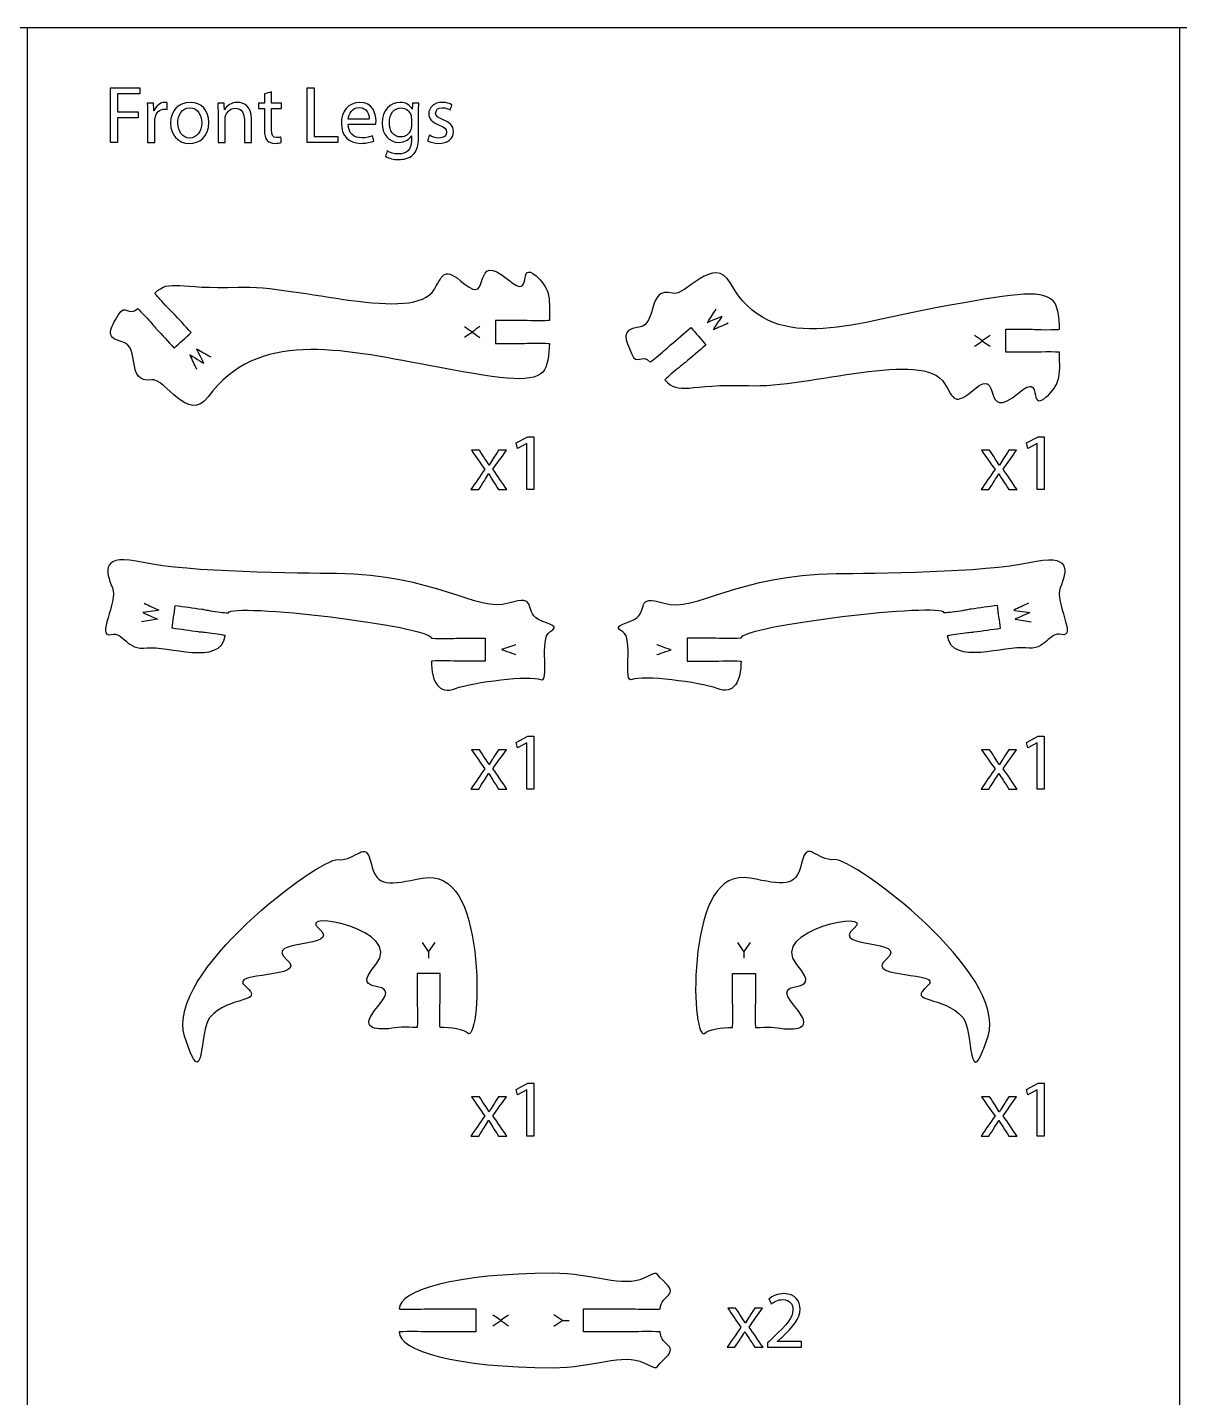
# Model space of a CAD drawing. Extents: x 0 to 710, y 0 to 350.
# Drawn here: x 440 to 590, y 171.9 to 350.4 of the extents above; entities that cross this region are included whole.
import ezdxf

# ---------------------------------------------------------------- set-up
doc = ezdxf.new("R2010")
doc.units = 0
doc.header["$MEASUREMENT"] = 0
doc.layers.add('DEFAULT', color=18, linetype='CONTINUOUS')

msp = doc.modelspace()

# ---------------------------------------------------------------- linework, layer by layer
at = {"layer": 'DEFAULT', "color": 18}
for points in [[(710, 0.35), (0, 0.35), (0, 350.35), (710, 350.35)], [(590, 160.35), (440, 160.35), (440, 350.35), (590, 350.35)]]:
    msp.add_lwpolyline(points, close=True, dxfattribs=at)
at = {"layer": 'DEFAULT', "color": 5}
for points in [[(450.8, 342.49), (454.65, 342.49), (454.65, 341.71), (451.72, 341.71), (451.72, 339.34), (454.42, 339.34), (454.42, 338.58), (451.72, 338.58), (451.72, 335.35), (450.8, 335.35)], [(476.43, 342.49), (477.35, 342.49), (477.35, 336.13), (480.4, 336.13), (480.4, 335.35), (476.43, 335.35)], [(505.03, 296.16), (505.01, 296.16), (503.82, 295.52), (503.64, 296.23), (505.14, 297.03), (505.93, 297.03), (505.93, 290.15), (505.03, 290.15)], [(571.46, 296.16), (571.44, 296.16), (570.24, 295.52), (570.06, 296.23), (571.57, 297.03), (572.36, 297.03), (572.36, 290.15), (571.46, 290.15)], [(505.03, 257.16), (505.01, 257.16), (503.82, 256.52), (503.64, 257.23), (505.14, 258.03), (505.93, 258.03), (505.93, 251.15), (505.03, 251.15)], [(571.46, 257.16), (571.44, 257.16), (570.24, 256.52), (570.06, 257.23), (571.57, 258.03), (572.36, 258.03), (572.36, 251.15), (571.46, 251.15)], [(505.03, 211.95), (505.01, 211.95), (503.82, 211.3), (503.64, 212.01), (505.14, 212.82), (505.93, 212.82), (505.93, 205.94), (505.03, 205.94)], [(571.46, 211.95), (571.44, 211.95), (570.24, 211.3), (570.06, 212.01), (571.57, 212.82), (572.36, 212.82), (572.36, 205.94), (571.46, 205.94)]]:
    msp.add_lwpolyline(points, close=True, dxfattribs=at)
at = {"layer": 'DEFAULT', "color": 18}
for points in [[(492.22, 229.99), (491.44, 231.15)], [(493.02, 231.15), (492.22, 229.99), (492.22, 229.13)], [(533.27, 229.99), (532.5, 231.15)], [(534.08, 231.15), (533.27, 229.99), (533.27, 229.13)], [(508.53, 182.72), (509.69, 181.91), (510.55, 181.91)], [(509.69, 181.91), (508.53, 181.14)]]:
    msp.add_lwpolyline(points, dxfattribs=at)
at = {"layer": 'DEFAULT', "color": 5}
for points, knots in [([(471.77, 341.95), (471.77, 341.46), (471.77, 340.97), (471.77, 340.47), (472.21, 340.47), (472.66, 340.47), (473.1, 340.47), (473.1, 340.24), (473.1, 340), (473.1, 339.77), (472.66, 339.77), (472.21, 339.77), (471.77, 339.77), (471.77, 338.85), (471.77, 337.92), (471.77, 337), (471.77, 336.37), (471.95, 336.01), (472.47, 336.01), (472.71, 336.01), (472.89, 336.04), (473.01, 336.07), (473.02, 335.84), (473.04, 335.61), (473.05, 335.37), (472.87, 335.3), (472.58, 335.25), (472.23, 335.25), (471.79, 335.25), (471.44, 335.38), (471.22, 335.64), (470.96, 335.91), (470.86, 336.37), (470.86, 336.97), (470.86, 337.9), (470.86, 338.83), (470.86, 339.77), (470.6, 339.77), (470.33, 339.77), (470.07, 339.77), (470.07, 340), (470.07, 340.24), (470.07, 340.47), (470.33, 340.47), (470.6, 340.47), (470.86, 340.47), (470.86, 340.88), (470.86, 341.29), (470.86, 341.7), (471.16, 341.78), (471.47, 341.87), (471.77, 341.95)], [2.670674, 2.670674, 2.670674, 2.670674, 6.840674, 6.840674, 6.840674, 10.619674, 10.619674, 10.619674, 12.629674, 12.629674, 12.629674, 16.408674, 16.408674, 16.408674, 24.238674, 24.238674, 24.238674, 25.238674, 25.238674, 25.238674, 26.238674, 26.238674, 26.238674, 28.223305, 28.223305, 28.223305, 29.223305, 29.223305, 29.223305, 30.223305, 30.223305, 30.223305, 31.223305, 31.223305, 31.223305, 39.143305, 39.143305, 39.143305, 41.393305, 41.393305, 41.393305, 43.403305, 43.403305, 43.403305, 45.653305, 45.653305, 45.653305, 49.133305, 49.133305, 49.133305, 51.803979, 51.803979, 51.803979, 51.803979]), ([(455.65, 338.88), (455.65, 339.48), (455.64, 340), (455.61, 340.47), (455.88, 340.47), (456.15, 340.47), (456.42, 340.47), (456.43, 340.14), (456.45, 339.8), (456.46, 339.47), (456.47, 339.47), (456.48, 339.47), (456.5, 339.47), (456.73, 340.16), (457.29, 340.59), (457.92, 340.59), (458.02, 340.59), (458.1, 340.58), (458.18, 340.56), (458.18, 340.27), (458.18, 339.97), (458.18, 339.68), (458.09, 339.7), (457.99, 339.71), (457.86, 339.71), (457.21, 339.71), (456.74, 339.22), (456.61, 338.52), (456.59, 338.39), (456.57, 338.24), (456.57, 338.08), (456.57, 337.17), (456.57, 336.26), (456.57, 335.35), (456.27, 335.35), (455.96, 335.35), (455.65, 335.35), (455.65, 336.53), (455.65, 337.7), (455.65, 338.88)], [9.989, 9.989, 9.989, 9.989, 10.989, 10.989, 10.989, 13.298, 13.298, 13.298, 16.148421, 16.148421, 16.148421, 16.268421, 16.268421, 16.268421, 17.268421, 17.268421, 17.268421, 18.268421, 18.268421, 18.268421, 20.758421, 20.758421, 20.758421, 21.758421, 21.758421, 21.758421, 22.758421, 22.758421, 22.758421, 23.758421, 23.758421, 23.758421, 31.497421, 31.497421, 31.497421, 34.106421, 34.106421, 34.106421, 44.095421, 44.095421, 44.095421, 44.095421]), ([(463.64, 337.96), (463.64, 336.06), (462.33, 335.24), (461.09, 335.24), (459.7, 335.24), (458.64, 336.25), (458.64, 337.87), (458.64, 339.59), (459.76, 340.59), (461.18, 340.59), (462.65, 340.59), (463.64, 339.52), (463.64, 337.96)], [1, 1, 1, 1, 2, 2, 2, 3, 3, 3, 4, 4, 4, 5, 5, 5, 5]), ([(459.58, 337.9), (459.58, 336.78), (460.22, 335.94), (461.13, 335.94), (462.02, 335.94), (462.69, 336.77), (462.69, 337.92), (462.69, 338.79), (462.26, 339.89), (461.16, 339.89), (460.05, 339.89), (459.58, 338.88), (459.58, 337.9)], [0, 0, 0, 0, 1, 1, 1, 2, 2, 2, 3, 3, 3, 4, 4, 4, 4]), ([(464.82, 339.09), (464.82, 339.62), (464.81, 340.05), (464.77, 340.48), (465.05, 340.48), (465.32, 340.48), (465.6, 340.48), (465.62, 340.19), (465.64, 339.91), (465.65, 339.63), (465.66, 339.63), (465.67, 339.63), (465.67, 339.63), (465.93, 340.12), (466.52, 340.59), (467.37, 340.59), (468.08, 340.59), (469.18, 340.17), (469.18, 338.41), (469.18, 337.39), (469.18, 336.37), (469.18, 335.35), (468.87, 335.35), (468.56, 335.35), (468.25, 335.35), (468.25, 336.34), (468.25, 337.32), (468.25, 338.31), (468.25, 339.13), (467.94, 339.82), (467.06, 339.82), (466.45, 339.82), (465.97, 339.39), (465.81, 338.87), (465.77, 338.75), (465.75, 338.59), (465.75, 338.43), (465.75, 337.41), (465.75, 336.38), (465.75, 335.35), (465.44, 335.35), (465.13, 335.35), (464.82, 335.35), (464.82, 336.6), (464.82, 337.84), (464.82, 339.09)], [10.59, 10.59, 10.59, 10.59, 11.59, 11.59, 11.59, 13.93, 13.93, 13.93, 16.335681, 16.335681, 16.335681, 16.395681, 16.395681, 16.395681, 17.395681, 17.395681, 17.395681, 18.395681, 18.395681, 18.395681, 27.065681, 27.065681, 27.065681, 29.704681, 29.704681, 29.704681, 38.074681, 38.074681, 38.074681, 39.074681, 39.074681, 39.074681, 40.074681, 40.074681, 40.074681, 41.074681, 41.074681, 41.074681, 49.804681, 49.804681, 49.804681, 52.444681, 52.444681, 52.444681, 63.034681, 63.034681, 63.034681, 63.034681]), ([(481.76, 337.74), (481.78, 336.49), (482.59, 335.97), (483.52, 335.97), (484.18, 335.97), (484.59, 336.08), (484.94, 336.23), (484.99, 336.01), (485.04, 335.79), (485.09, 335.56), (484.77, 335.42), (484.2, 335.25), (483.39, 335.25), (481.81, 335.25), (480.87, 336.28), (480.87, 337.83), (480.87, 339.37), (481.78, 340.59), (483.27, 340.59), (484.95, 340.59), (485.39, 339.12), (485.39, 338.18), (485.39, 337.99), (485.37, 337.84), (485.36, 337.74), (484.16, 337.74), (482.96, 337.74), (481.76, 337.74)], [10.199, 10.199, 10.199, 10.199, 11.199, 11.199, 11.199, 12.199, 12.199, 12.199, 14.141602, 14.141602, 14.141602, 15.141602, 15.141602, 15.141602, 16.141602, 16.141602, 16.141602, 17.141602, 17.141602, 17.141602, 18.141602, 18.141602, 18.141602, 19.141602, 19.141602, 19.141602, 29.340602, 29.340602, 29.340602, 29.340602]), ([(484.49, 338.41), (484.5, 339), (484.25, 339.92), (483.2, 339.92), (482.26, 339.92), (481.85, 339.06), (481.77, 338.41), (482.68, 338.41), (483.58, 338.41), (484.49, 338.41)], [7.709, 7.709, 7.709, 7.709, 8.709, 8.709, 8.709, 9.709, 9.709, 9.709, 17.418, 17.418, 17.418, 17.418]), ([(490.96, 340.47), (490.94, 340.1), (490.91, 339.69), (490.91, 339.07), (490.91, 338.08), (490.91, 337.09), (490.91, 336.09), (490.91, 334.92), (490.68, 334.2), (490.18, 333.75), (489.69, 333.29), (488.97, 333.14), (488.32, 333.14), (487.71, 333.14), (487.03, 333.29), (486.62, 333.56), (486.7, 333.8), (486.77, 334.04), (486.85, 334.27), (487.19, 334.06), (487.72, 333.87), (488.35, 333.87), (489.31, 333.87), (490, 334.37), (490, 335.66), (490, 335.85), (490, 336.04), (490, 336.23), (490, 336.23), (489.99, 336.23), (489.98, 336.23), (489.7, 335.76), (489.15, 335.37), (488.35, 335.37), (487.08, 335.37), (486.17, 336.45), (486.17, 337.87), (486.17, 339.61), (487.31, 340.59), (488.48, 340.59), (489.37, 340.59), (489.86, 340.13), (490.08, 339.7), (490.09, 339.7), (490.09, 339.7), (490.1, 339.7), (490.11, 339.96), (490.13, 340.22), (490.14, 340.47), (490.41, 340.47), (490.69, 340.47), (490.96, 340.47)], [2.309, 2.309, 2.309, 2.309, 3.309, 3.309, 3.309, 11.738, 11.738, 11.738, 12.738, 12.738, 12.738, 13.738, 13.738, 13.738, 14.738, 14.738, 14.738, 16.852635, 16.852635, 16.852635, 17.852635, 17.852635, 17.852635, 18.852635, 18.852635, 18.852635, 20.472635, 20.472635, 20.472635, 20.531635, 20.531635, 20.531635, 21.531635, 21.531635, 21.531635, 22.531635, 22.531635, 22.531635, 23.531635, 23.531635, 23.531635, 24.531635, 24.531635, 24.531635, 24.592635, 24.592635, 24.592635, 26.78592, 26.78592, 26.78592, 29.09492, 29.09492, 29.09492, 29.09492]), ([(489.99, 338.45), (489.99, 338.61), (489.98, 338.75), (489.94, 338.88), (489.77, 339.42), (489.32, 339.86), (488.64, 339.86), (487.75, 339.86), (487.12, 339.11), (487.12, 337.92), (487.12, 336.92), (487.62, 336.08), (488.63, 336.08), (489.2, 336.08), (489.72, 336.44), (489.92, 337.04), (489.97, 337.19), (489.99, 337.37), (489.99, 337.53), (489.99, 337.84), (489.99, 338.15), (489.99, 338.45)], [2.61, 2.61, 2.61, 2.61, 3.61, 3.61, 3.61, 4.61, 4.61, 4.61, 5.61, 5.61, 5.61, 6.61, 6.61, 6.61, 7.61, 7.61, 7.61, 8.61, 8.61, 8.61, 11.22, 11.22, 11.22, 11.22]), ([(492.33, 336.31), (492.61, 336.13), (493.09, 335.94), (493.56, 335.94), (494.24, 335.94), (494.56, 336.27), (494.56, 336.7), (494.56, 337.14), (494.29, 337.38), (493.6, 337.64), (492.68, 337.97), (492.25, 338.47), (492.25, 339.09), (492.25, 339.91), (492.91, 340.59), (494.02, 340.59), (494.53, 340.59), (494.99, 340.44), (495.27, 340.27), (495.2, 340.05), (495.12, 339.82), (495.04, 339.6), (494.84, 339.72), (494.47, 339.89), (493.99, 339.89), (493.44, 339.89), (493.14, 339.58), (493.14, 339.19), (493.14, 338.77), (493.44, 338.58), (494.11, 338.33), (495, 337.99), (495.46, 337.54), (495.46, 336.78), (495.46, 335.88), (494.76, 335.25), (493.54, 335.25), (492.98, 335.25), (492.46, 335.38), (492.1, 335.6), (492.18, 335.83), (492.26, 336.07), (492.33, 336.31)], [2.115585, 2.115585, 2.115585, 2.115585, 3.115585, 3.115585, 3.115585, 4.115585, 4.115585, 4.115585, 5.115585, 5.115585, 5.115585, 6.115585, 6.115585, 6.115585, 7.115585, 7.115585, 7.115585, 8.115585, 8.115585, 8.115585, 10.145531, 10.145531, 10.145531, 11.145531, 11.145531, 11.145531, 12.145531, 12.145531, 12.145531, 13.145531, 13.145531, 13.145531, 14.145531, 14.145531, 14.145531, 15.145531, 15.145531, 15.145531, 16.145531, 16.145531, 16.145531, 18.261116, 18.261116, 18.261116, 18.261116]), ([(498.84, 295.27), (499.09, 294.91), (499.33, 294.54), (499.57, 294.17), (499.76, 293.89), (499.92, 293.62), (500.09, 293.34), (500.1, 293.34), (500.11, 293.34), (500.12, 293.34), (500.29, 293.65), (500.46, 293.91), (500.63, 294.18), (500.87, 294.55), (501.11, 294.91), (501.35, 295.27), (501.69, 295.27), (502.02, 295.27), (502.36, 295.27), (501.77, 294.45), (501.19, 293.62), (500.61, 292.8), (501.21, 291.92), (501.81, 291.03), (502.41, 290.15), (502.06, 290.15), (501.7, 290.15), (501.35, 290.15), (501.1, 290.54), (500.85, 290.92), (500.6, 291.31), (500.4, 291.6), (500.23, 291.89), (500.05, 292.2), (500.04, 292.2), (500.03, 292.2), (500.03, 292.2), (499.86, 291.89), (499.68, 291.61), (499.49, 291.31), (499.24, 290.92), (498.99, 290.54), (498.75, 290.15), (498.4, 290.15), (498.06, 290.15), (497.72, 290.15), (498.33, 291.02), (498.93, 291.9), (499.54, 292.77), (498.96, 293.6), (498.38, 294.44), (497.81, 295.27), (498.15, 295.27), (498.5, 295.27), (498.84, 295.27)], [0, 0, 0, 0, 3.743683, 3.743683, 3.743683, 4.743683, 4.743683, 4.743683, 4.833683, 4.833683, 4.833683, 5.833683, 5.833683, 5.833683, 9.536344, 9.536344, 9.536344, 12.386344, 12.386344, 12.386344, 20.974648, 20.974648, 20.974648, 30.043815, 30.043815, 30.043815, 33.043815, 33.043815, 33.043815, 36.945515, 36.945515, 36.945515, 37.945515, 37.945515, 37.945515, 38.006515, 38.006515, 38.006515, 39.006515, 39.006515, 39.006515, 42.892459, 42.892459, 42.892459, 45.801459, 45.801459, 45.801459, 54.830489, 54.830489, 54.830489, 63.475398, 63.475398, 63.475398, 66.415398, 66.415398, 66.415398, 66.415398]), ([(565.27, 295.27), (565.51, 294.91), (565.76, 294.54), (566, 294.17), (566.19, 293.89), (566.35, 293.62), (566.52, 293.34), (566.53, 293.34), (566.54, 293.34), (566.55, 293.34), (566.72, 293.65), (566.89, 293.91), (567.06, 294.18), (567.3, 294.55), (567.54, 294.91), (567.78, 295.27), (568.11, 295.27), (568.45, 295.27), (568.78, 295.27), (568.2, 294.45), (567.62, 293.62), (567.04, 292.8), (567.64, 291.92), (568.24, 291.03), (568.84, 290.15), (568.48, 290.15), (568.13, 290.15), (567.78, 290.15), (567.53, 290.54), (567.28, 290.92), (567.03, 291.31), (566.82, 291.6), (566.66, 291.89), (566.48, 292.2), (566.47, 292.2), (566.46, 292.2), (566.45, 292.2), (566.28, 291.89), (566.1, 291.61), (565.91, 291.31), (565.67, 290.92), (565.42, 290.54), (565.17, 290.15), (564.83, 290.15), (564.49, 290.15), (564.15, 290.15), (564.75, 291.02), (565.36, 291.9), (565.97, 292.77), (565.39, 293.6), (564.81, 294.44), (564.23, 295.27), (564.58, 295.27), (564.92, 295.27), (565.27, 295.27)], [0, 0, 0, 0, 3.743683, 3.743683, 3.743683, 4.743683, 4.743683, 4.743683, 4.833683, 4.833683, 4.833683, 5.833683, 5.833683, 5.833683, 9.536344, 9.536344, 9.536344, 12.386344, 12.386344, 12.386344, 20.974648, 20.974648, 20.974648, 30.043815, 30.043815, 30.043815, 33.043815, 33.043815, 33.043815, 36.945515, 36.945515, 36.945515, 37.945515, 37.945515, 37.945515, 38.006515, 38.006515, 38.006515, 39.006515, 39.006515, 39.006515, 42.892459, 42.892459, 42.892459, 45.801459, 45.801459, 45.801459, 54.830489, 54.830489, 54.830489, 63.475398, 63.475398, 63.475398, 66.415398, 66.415398, 66.415398, 66.415398]), ([(498.84, 256.27), (499.09, 255.91), (499.33, 255.54), (499.57, 255.17), (499.76, 254.89), (499.92, 254.62), (500.09, 254.34), (500.1, 254.34), (500.11, 254.34), (500.12, 254.34), (500.29, 254.64), (500.46, 254.91), (500.63, 255.18), (500.87, 255.55), (501.11, 255.91), (501.35, 256.27), (501.69, 256.27), (502.02, 256.27), (502.36, 256.27), (501.77, 255.45), (501.19, 254.62), (500.61, 253.8), (501.21, 252.92), (501.81, 252.03), (502.41, 251.15), (502.06, 251.15), (501.7, 251.15), (501.35, 251.15), (501.1, 251.54), (500.85, 251.92), (500.6, 252.31), (500.4, 252.6), (500.23, 252.89), (500.05, 253.19), (500.04, 253.19), (500.03, 253.19), (500.03, 253.19), (499.86, 252.89), (499.68, 252.61), (499.49, 252.31), (499.24, 251.92), (498.99, 251.54), (498.75, 251.15), (498.4, 251.15), (498.06, 251.15), (497.72, 251.15), (498.33, 252.02), (498.93, 252.89), (499.54, 253.77), (498.96, 254.6), (498.38, 255.44), (497.81, 256.27), (498.15, 256.27), (498.5, 256.27), (498.84, 256.27)], [0, 0, 0, 0, 3.743683, 3.743683, 3.743683, 4.743683, 4.743683, 4.743683, 4.833683, 4.833683, 4.833683, 5.833683, 5.833683, 5.833683, 9.536344, 9.536344, 9.536344, 12.386344, 12.386344, 12.386344, 20.975465, 20.975465, 20.975465, 30.044633, 30.044633, 30.044633, 33.044633, 33.044633, 33.044633, 36.94717, 36.94717, 36.94717, 37.94717, 37.94717, 37.94717, 38.00817, 38.00817, 38.00817, 39.00817, 39.00817, 39.00817, 42.894956, 42.894956, 42.894956, 45.803956, 45.803956, 45.803956, 54.833806, 54.833806, 54.833806, 63.478715, 63.478715, 63.478715, 66.418715, 66.418715, 66.418715, 66.418715]), ([(565.27, 256.27), (565.51, 255.91), (565.76, 255.54), (566, 255.17), (566.19, 254.89), (566.35, 254.62), (566.52, 254.34), (566.53, 254.34), (566.54, 254.34), (566.55, 254.34), (566.72, 254.64), (566.89, 254.91), (567.06, 255.18), (567.3, 255.55), (567.54, 255.91), (567.78, 256.27), (568.11, 256.27), (568.45, 256.27), (568.78, 256.27), (568.2, 255.45), (567.62, 254.62), (567.04, 253.8), (567.64, 252.92), (568.24, 252.03), (568.84, 251.15), (568.48, 251.15), (568.13, 251.15), (567.78, 251.15), (567.53, 251.54), (567.28, 251.92), (567.03, 252.31), (566.82, 252.6), (566.66, 252.89), (566.48, 253.19), (566.47, 253.19), (566.46, 253.19), (566.45, 253.19), (566.28, 252.89), (566.1, 252.61), (565.91, 252.31), (565.67, 251.92), (565.42, 251.54), (565.17, 251.15), (564.83, 251.15), (564.49, 251.15), (564.15, 251.15), (564.75, 252.02), (565.36, 252.89), (565.97, 253.77), (565.39, 254.6), (564.81, 255.44), (564.23, 256.27), (564.58, 256.27), (564.92, 256.27), (565.27, 256.27)], [0, 0, 0, 0, 3.743683, 3.743683, 3.743683, 4.743683, 4.743683, 4.743683, 4.833683, 4.833683, 4.833683, 5.833683, 5.833683, 5.833683, 9.536344, 9.536344, 9.536344, 12.386344, 12.386344, 12.386344, 20.975465, 20.975465, 20.975465, 30.044633, 30.044633, 30.044633, 33.044633, 33.044633, 33.044633, 36.94717, 36.94717, 36.94717, 37.94717, 37.94717, 37.94717, 38.00817, 38.00817, 38.00817, 39.00817, 39.00817, 39.00817, 42.894956, 42.894956, 42.894956, 45.803956, 45.803956, 45.803956, 54.833806, 54.833806, 54.833806, 63.478715, 63.478715, 63.478715, 66.418715, 66.418715, 66.418715, 66.418715]), ([(498.84, 211.06), (499.09, 210.69), (499.33, 210.33), (499.57, 209.96), (499.76, 209.67), (499.92, 209.41), (500.09, 209.12), (500.1, 209.12), (500.11, 209.12), (500.12, 209.12), (500.29, 209.43), (500.46, 209.69), (500.63, 209.97), (500.87, 210.33), (501.11, 210.7), (501.35, 211.06), (501.69, 211.06), (502.02, 211.06), (502.36, 211.06), (501.77, 210.23), (501.19, 209.41), (500.61, 208.58), (501.21, 207.7), (501.81, 206.82), (502.41, 205.94), (502.06, 205.94), (501.7, 205.94), (501.35, 205.94), (501.1, 206.32), (500.85, 206.71), (500.6, 207.09), (500.4, 207.39), (500.23, 207.67), (500.05, 207.98), (500.04, 207.98), (500.03, 207.98), (500.03, 207.98), (499.86, 207.67), (499.68, 207.4), (499.49, 207.09), (499.24, 206.71), (498.99, 206.32), (498.75, 205.94), (498.4, 205.94), (498.06, 205.94), (497.72, 205.94), (498.33, 206.81), (498.93, 207.68), (499.54, 208.55), (498.96, 209.39), (498.38, 210.22), (497.81, 211.06), (498.15, 211.06), (498.5, 211.06), (498.84, 211.06)], [0, 0, 0, 0, 3.743683, 3.743683, 3.743683, 4.743683, 4.743683, 4.743683, 4.833683, 4.833683, 4.833683, 5.833683, 5.833683, 5.833683, 9.536344, 9.536344, 9.536344, 12.386344, 12.386344, 12.386344, 20.975465, 20.975465, 20.975465, 30.044633, 30.044633, 30.044633, 33.044633, 33.044633, 33.044633, 36.94717, 36.94717, 36.94717, 37.94717, 37.94717, 37.94717, 38.00817, 38.00817, 38.00817, 39.00817, 39.00817, 39.00817, 42.894956, 42.894956, 42.894956, 45.803956, 45.803956, 45.803956, 54.833806, 54.833806, 54.833806, 63.478715, 63.478715, 63.478715, 66.418715, 66.418715, 66.418715, 66.418715]), ([(565.27, 211.06), (565.51, 210.69), (565.76, 210.33), (566, 209.96), (566.19, 209.67), (566.35, 209.41), (566.52, 209.12), (566.53, 209.12), (566.54, 209.12), (566.55, 209.12), (566.72, 209.43), (566.89, 209.69), (567.06, 209.97), (567.3, 210.33), (567.54, 210.7), (567.78, 211.06), (568.11, 211.06), (568.45, 211.06), (568.78, 211.06), (568.2, 210.23), (567.62, 209.41), (567.04, 208.58), (567.64, 207.7), (568.24, 206.82), (568.84, 205.94), (568.48, 205.94), (568.13, 205.94), (567.78, 205.94), (567.53, 206.32), (567.28, 206.71), (567.03, 207.09), (566.82, 207.39), (566.66, 207.67), (566.48, 207.98), (566.47, 207.98), (566.46, 207.98), (566.45, 207.98), (566.28, 207.67), (566.1, 207.4), (565.91, 207.09), (565.67, 206.71), (565.42, 206.32), (565.17, 205.94), (564.83, 205.94), (564.49, 205.94), (564.15, 205.94), (564.75, 206.81), (565.36, 207.68), (565.97, 208.55), (565.39, 209.39), (564.81, 210.22), (564.23, 211.06), (564.58, 211.06), (564.92, 211.06), (565.27, 211.06)], [0, 0, 0, 0, 3.743683, 3.743683, 3.743683, 4.743683, 4.743683, 4.743683, 4.833683, 4.833683, 4.833683, 5.833683, 5.833683, 5.833683, 9.536344, 9.536344, 9.536344, 12.386344, 12.386344, 12.386344, 20.975465, 20.975465, 20.975465, 30.044633, 30.044633, 30.044633, 33.044633, 33.044633, 33.044633, 36.94717, 36.94717, 36.94717, 37.94717, 37.94717, 37.94717, 38.00817, 38.00817, 38.00817, 39.00817, 39.00817, 39.00817, 42.894956, 42.894956, 42.894956, 45.803956, 45.803956, 45.803956, 54.833806, 54.833806, 54.833806, 63.478715, 63.478715, 63.478715, 66.418715, 66.418715, 66.418715, 66.418715]), ([(536.37, 178.43), (536.37, 178.62), (536.37, 178.81), (536.37, 179), (536.62, 179.23), (536.86, 179.47), (537.1, 179.71), (538.86, 181.38), (539.65, 182.27), (539.66, 183.31), (539.66, 184), (539.33, 184.65), (538.3, 184.65), (537.67, 184.65), (537.16, 184.33), (536.84, 184.07), (536.74, 184.29), (536.64, 184.5), (536.54, 184.72), (537.02, 185.13), (537.7, 185.42), (538.49, 185.42), (539.97, 185.42), (540.6, 184.41), (540.6, 183.42), (540.6, 182.15), (539.67, 181.12), (538.23, 179.73), (538.04, 179.56), (537.86, 179.39), (537.67, 179.22), (537.67, 179.21), (537.67, 179.21), (537.67, 179.2), (538.7, 179.2), (539.73, 179.2), (540.76, 179.2), (540.76, 178.94), (540.76, 178.68), (540.76, 178.43), (539.3, 178.43), (537.84, 178.43), (536.37, 178.43)], [12.449, 12.449, 12.449, 12.449, 14.069, 14.069, 14.069, 16.954308, 16.954308, 16.954308, 17.954308, 17.954308, 17.954308, 18.954308, 18.954308, 18.954308, 19.954308, 19.954308, 19.954308, 21.996101, 21.996101, 21.996101, 22.996101, 22.996101, 22.996101, 23.996101, 23.996101, 23.996101, 24.996101, 24.996101, 24.996101, 27.119853, 27.119853, 27.119853, 27.179853, 27.179853, 27.179853, 35.939853, 35.939853, 35.939853, 38.129853, 38.129853, 38.129853, 50.578853, 50.578853, 50.578853, 50.578853]), ([(532.2, 183.55), (532.45, 183.18), (532.69, 182.81), (532.93, 182.45), (533.12, 182.16), (533.28, 181.9), (533.45, 181.61), (533.46, 181.61), (533.47, 181.61), (533.48, 181.61), (533.65, 181.92), (533.82, 182.18), (533.99, 182.46), (534.23, 182.82), (534.47, 183.19), (534.71, 183.55), (535.05, 183.55), (535.38, 183.55), (535.72, 183.55), (535.13, 182.72), (534.55, 181.9), (533.97, 181.07), (534.57, 180.19), (535.17, 179.31), (535.77, 178.43), (535.42, 178.43), (535.06, 178.43), (534.71, 178.43), (534.46, 178.81), (534.21, 179.2), (533.96, 179.58), (533.76, 179.88), (533.59, 180.16), (533.41, 180.47), (533.4, 180.47), (533.4, 180.47), (533.39, 180.47), (533.22, 180.16), (533.04, 179.89), (532.85, 179.58), (532.6, 179.2), (532.35, 178.81), (532.11, 178.43), (531.77, 178.43), (531.42, 178.43), (531.08, 178.43), (531.69, 179.3), (532.29, 180.17), (532.9, 181.04), (532.32, 181.88), (531.74, 182.71), (531.17, 183.55), (531.51, 183.55), (531.86, 183.55), (532.2, 183.55)], [0, 0, 0, 0, 3.744236, 3.744236, 3.744236, 4.744236, 4.744236, 4.744236, 4.834236, 4.834236, 4.834236, 5.834236, 5.834236, 5.834236, 9.536897, 9.536897, 9.536897, 12.386897, 12.386897, 12.386897, 20.975777, 20.975777, 20.975777, 30.045771, 30.045771, 30.045771, 33.044771, 33.044771, 33.044771, 36.947855, 36.947855, 36.947855, 37.947855, 37.947855, 37.947855, 38.007855, 38.007855, 38.007855, 39.007855, 39.007855, 39.007855, 42.8941, 42.8941, 42.8941, 45.8041, 45.8041, 45.8041, 54.834522, 54.834522, 54.834522, 63.47943, 63.47943, 63.47943, 66.41843, 66.41843, 66.41843, 66.41843])]:
    msp.add_open_spline(points, degree=3, knots=knots, dxfattribs=at)
at = {"layer": 'DEFAULT', "color": 1}
for points, knots in [([(506.22, 317.99), (503.71, 320.12), (505.96, 314.63), (502.68, 317.41), (497.59, 321.73), (500.58, 313.83), (496.87, 316.97), (494.2, 319.24), (494.18, 318.25), (492.98, 316.24), (490.28, 311.71), (475.26, 316.83), (467.43, 316.52), (459.6, 316.21), (458.63, 317.66), (456.57, 315.75), (456.55, 315.74), (457.06, 315.15), (457.72, 314.44), (458.37, 313.73), (458.76, 313.38), (458.94, 313.18), (459.73, 312.33), (460.52, 311.47), (461.32, 310.61), (460.58, 309.94), (459.85, 309.26), (459.11, 308.58), (458.32, 309.44), (457.53, 310.29), (456.74, 311.15), (456.55, 311.35), (456.24, 311.76), (455.59, 312.47), (454.93, 313.18), (454.38, 313.74), (454.36, 313.72), (453.13, 312.58), (452.77, 314.55), (451.83, 312.88), (450.88, 311.2), (449.89, 310.03), (452.35, 309.38), (454.81, 308.73), (452.71, 303.93), (456.18, 304.45), (457.92, 304.71), (460.92, 298.68), (463.52, 302.24), (469.92, 310.97), (480.66, 308.48), (492.03, 306.36), (501.32, 304.63), (505.5, 303.89), (507.1, 305.46), (507.72, 306.07), (507.95, 307.79), (507.95, 309.18), (507.95, 309.21), (507.16, 309.23), (506.2, 309.23), (505.23, 309.23), (504.72, 309.18), (504.45, 309.18), (503.28, 309.18), (502.11, 309.18), (500.95, 309.18), (500.95, 310.18), (500.95, 311.18), (500.95, 312.18), (502.11, 312.18), (503.28, 312.18), (504.45, 312.18), (504.72, 312.18), (505.23, 312.13), (506.19, 312.13), (507.15, 312.13), (507.92, 312.15), (507.95, 312.18), (507.94, 313.77), (508.06, 314.75), (507.74, 315.85), (507.57, 316.46), (506.95, 317.37), (506.22, 317.99)], [1, 1, 1, 1, 2, 2, 2, 3, 3, 3, 4, 4, 4, 5, 5, 5, 6, 6, 6, 7, 7, 7, 8, 8, 8, 17.920017, 17.920017, 17.920017, 26.42045, 26.42045, 26.42045, 36.340466, 36.340466, 36.340466, 37.340466, 37.340466, 37.340466, 38.340466, 38.340466, 38.340466, 39.340466, 39.340466, 39.340466, 40.340466, 40.340466, 40.340466, 41.340466, 41.340466, 41.340466, 42.340466, 42.340466, 42.340466, 43.340466, 43.340466, 43.340466, 44.340466, 44.340466, 44.340466, 45.340466, 45.340466, 45.340466, 46.340466, 46.340466, 46.340466, 47.340466, 47.340466, 47.340466, 57.259467, 57.259467, 57.259467, 65.752467, 65.752467, 65.752467, 75.671467, 75.671467, 75.671467, 76.671467, 76.671467, 76.671467, 77.671467, 77.671467, 77.671467, 78.671467, 78.671467, 78.671467, 79.671467, 79.671467, 79.671467, 79.671467]), ([(572.65, 302.22), (570.14, 300.09), (572.39, 305.58), (569.11, 302.79), (564.01, 298.48), (567.01, 306.38), (563.3, 303.23), (560.62, 300.97), (560.61, 301.96), (559.41, 303.97), (556.71, 308.5), (541.69, 303.37), (533.86, 303.69), (526.02, 304), (524.81, 302.31), (522.99, 304.45), (522.98, 304.47), (523.56, 305), (524.3, 305.62), (525.03, 306.25), (525.46, 306.54), (525.66, 306.72), (526.55, 307.47), (527.44, 308.22), (528.33, 308.98), (527.69, 309.74), (527.04, 310.5), (526.4, 311.27), (525.51, 310.51), (524.62, 309.76), (523.73, 309), (523.52, 308.83), (523.16, 308.46), (522.42, 307.83), (521.69, 307.21), (521.07, 306.72), (521.06, 306.74), (519.97, 308.02), (519.38, 306.11), (518.64, 307.88), (517.9, 309.66), (517.07, 310.95), (519.59, 311.3), (522.1, 311.64), (520.6, 316.66), (523.99, 315.72), (525.68, 315.25), (529.39, 320.87), (531.54, 317.02), (536.83, 307.57), (547.08, 311.73), (558.45, 313.85), (567.75, 315.58), (571.93, 316.32), (573.53, 314.75), (574.15, 314.14), (574.38, 312.42), (574.37, 311.03), (574.37, 311), (573.59, 310.98), (572.62, 310.98), (571.66, 310.98), (571.15, 311.03), (570.87, 311.03), (569.71, 311.03), (568.54, 311.03), (567.37, 311.03), (567.37, 310.03), (567.37, 309.03), (567.37, 308.03), (568.54, 308.03), (569.71, 308.03), (570.87, 308.03), (571.15, 308.03), (571.66, 308.08), (572.62, 308.08), (573.58, 308.08), (574.35, 308.06), (574.37, 308.03), (574.37, 306.44), (574.49, 305.46), (574.17, 304.35), (573.99, 303.75), (573.38, 302.84), (572.65, 302.22)], [1, 1, 1, 1, 2, 2, 2, 3, 3, 3, 4, 4, 4, 5, 5, 5, 6, 6, 6, 7, 7, 7, 8, 8, 8, 17.919854, 17.919854, 17.919854, 26.419869, 26.419869, 26.419869, 36.339723, 36.339723, 36.339723, 37.339723, 37.339723, 37.339723, 38.339723, 38.339723, 38.339723, 39.339723, 39.339723, 39.339723, 40.339723, 40.339723, 40.339723, 41.339723, 41.339723, 41.339723, 42.339723, 42.339723, 42.339723, 43.339723, 43.339723, 43.339723, 44.339723, 44.339723, 44.339723, 45.339723, 45.339723, 45.339723, 46.339723, 46.339723, 46.339723, 47.339723, 47.339723, 47.339723, 57.258723, 57.258723, 57.258723, 65.751723, 65.751723, 65.751723, 75.670724, 75.670724, 75.670724, 76.670724, 76.670724, 76.670724, 77.670724, 77.670724, 77.670724, 78.670724, 78.670724, 78.670724, 79.670724, 79.670724, 79.670724, 79.670724]), ([(496.11, 267.8), (497.28, 267.8), (498.44, 267.8), (499.61, 267.8), (499.61, 268.8), (499.61, 269.8), (499.61, 270.8), (498.44, 270.8), (497.28, 270.8), (496.11, 270.8), (495.84, 270.8), (495.33, 270.75), (494.36, 270.75), (493.39, 270.75), (492.61, 270.77), (492.61, 270.8), (492.61, 272.37), (466.37, 275.49), (466.18, 274.09), (466.17, 274.06), (465.4, 274.15), (464.44, 274.28), (463.48, 274.42), (462.98, 274.54), (462.71, 274.58), (461.56, 274.74), (460.4, 274.9), (459.25, 275.06), (459.11, 274.07), (458.97, 273.08), (458.83, 272.09), (459.98, 271.93), (461.14, 271.77), (462.29, 271.61), (462.56, 271.57), (463.08, 271.55), (464.03, 271.41), (464.99, 271.28), (465.76, 271.14), (465.76, 271.12), (465.19, 267.08), (458.14, 269.91), (455.57, 269.52), (452.9, 269.11), (452.53, 271.73), (450.91, 271.29), (448.84, 270.72), (451.81, 275.58), (451.07, 277.35), (450.15, 279.57), (449.53, 281.93), (455.13, 280.65), (460.69, 279.38), (475.65, 279.26), (480.22, 279.22), (492.87, 279.12), (498.65, 274.12), (502.64, 275.35), (506.62, 276.58), (504.47, 274.35), (506.55, 273.25), (508.01, 272.47), (509.44, 272.44), (508.01, 271.63), (506.58, 270.82), (508.07, 264.79), (506.8, 265.4), (505.52, 266.01), (497.99, 265.09), (495.75, 264.24), (493.51, 263.38), (492.61, 265.2), (492.61, 267.8), (492.61, 267.82), (493.39, 267.85), (494.36, 267.85), (495.33, 267.85), (495.84, 267.8), (496.11, 267.8)], [1, 1, 1, 1, 10.92, 10.92, 10.92, 19.42, 19.42, 19.42, 29.34, 29.34, 29.34, 30.34, 30.34, 30.34, 31.34, 31.34, 31.34, 32.34, 32.34, 32.34, 33.34, 33.34, 33.34, 34.34, 34.34, 34.34, 44.259601, 44.259601, 44.259601, 52.759329, 52.759329, 52.759329, 62.678931, 62.678931, 62.678931, 63.678931, 63.678931, 63.678931, 64.678931, 64.678931, 64.678931, 65.678931, 65.678931, 65.678931, 66.678931, 66.678931, 66.678931, 67.678931, 67.678931, 67.678931, 68.678931, 68.678931, 68.678931, 69.678931, 69.678931, 69.678931, 70.678931, 70.678931, 70.678931, 71.678931, 71.678931, 71.678931, 72.678931, 72.678931, 72.678931, 73.678931, 73.678931, 73.678931, 74.678931, 74.678931, 74.678931, 75.678931, 75.678931, 75.678931, 76.678931, 76.678931, 76.678931, 77.678931, 77.678931, 77.678931, 77.678931]), ([(529.41, 267.8), (528.25, 267.8), (527.08, 267.8), (525.91, 267.8), (525.91, 268.8), (525.91, 269.8), (525.91, 270.8), (527.08, 270.8), (528.25, 270.8), (529.41, 270.8), (529.69, 270.8), (530.2, 270.75), (531.16, 270.75), (532.13, 270.75), (532.91, 270.77), (532.91, 270.8), (532.91, 272.37), (559.15, 275.49), (559.35, 274.09), (559.35, 274.06), (560.13, 274.15), (561.09, 274.28), (562.04, 274.42), (562.54, 274.54), (562.81, 274.58), (563.97, 274.74), (565.12, 274.9), (566.28, 275.06), (566.42, 274.07), (566.56, 273.08), (566.7, 272.09), (565.54, 271.93), (564.39, 271.77), (563.23, 271.61), (562.96, 271.57), (562.45, 271.55), (561.49, 271.41), (560.53, 271.28), (559.76, 271.14), (559.77, 271.12), (560.33, 267.08), (567.38, 269.91), (569.95, 269.52), (572.63, 269.11), (572.99, 271.73), (574.61, 271.29), (576.68, 270.72), (573.72, 275.58), (574.45, 277.35), (575.37, 279.57), (575.99, 281.93), (570.4, 280.65), (564.83, 279.38), (549.88, 279.26), (545.3, 279.22), (532.66, 279.12), (526.87, 274.12), (522.89, 275.35), (518.91, 276.58), (521.05, 274.35), (518.98, 273.25), (517.52, 272.47), (516.08, 272.44), (517.52, 271.63), (518.95, 270.82), (517.45, 264.79), (518.73, 265.4), (520, 266.01), (527.54, 265.09), (529.78, 264.24), (532.02, 263.38), (532.91, 265.2), (532.91, 267.8), (532.91, 267.82), (532.13, 267.85), (531.16, 267.85), (530.2, 267.85), (529.69, 267.8), (529.41, 267.8)], [1, 1, 1, 1, 10.92, 10.92, 10.92, 19.42, 19.42, 19.42, 29.34, 29.34, 29.34, 30.34, 30.34, 30.34, 31.34, 31.34, 31.34, 32.34, 32.34, 32.34, 33.34, 33.34, 33.34, 34.34, 34.34, 34.34, 44.259601, 44.259601, 44.259601, 52.759329, 52.759329, 52.759329, 62.678931, 62.678931, 62.678931, 63.678931, 63.678931, 63.678931, 64.678931, 64.678931, 64.678931, 65.678931, 65.678931, 65.678931, 66.678931, 66.678931, 66.678931, 67.678931, 67.678931, 67.678931, 68.678931, 68.678931, 68.678931, 69.678931, 69.678931, 69.678931, 70.678931, 70.678931, 70.678931, 71.678931, 71.678931, 71.678931, 72.678931, 72.678931, 72.678931, 73.678931, 73.678931, 73.678931, 74.678931, 74.678931, 74.678931, 75.678931, 75.678931, 75.678931, 76.678931, 76.678931, 76.678931, 77.678931, 77.678931, 77.678931, 77.678931]), ([(460.47, 218.97), (463.04, 210.76), (462.4, 219.81), (463.71, 221.34), (466.28, 224.38), (471.13, 223.13), (468.33, 225.5), (466.03, 227.45), (476.79, 226.36), (473.74, 228.95), (470.49, 231.71), (481.15, 230.27), (477.91, 233.02), (474.98, 235.5), (489.18, 232.8), (485.36, 228.3), (481.33, 223.54), (489.36, 227.24), (485.63, 222.84), (482.98, 219.72), (485.43, 219.91), (487.05, 219.9), (488.16, 220.22), (489.14, 220.1), (490.73, 220.1), (490.76, 220.1), (490.78, 220.88), (490.78, 221.85), (490.78, 222.82), (490.73, 223.33), (490.73, 223.6), (490.73, 224.77), (490.74, 225.93), (490.74, 227.1), (491.74, 227.1), (492.73, 227.1), (493.73, 227.1), (493.73, 225.93), (493.73, 224.76), (493.73, 223.6), (493.73, 223.33), (493.68, 222.81), (493.68, 221.84), (493.68, 220.89), (493.7, 220.12), (493.73, 220.1), (495.12, 220.1), (496.84, 219.87), (497.44, 219.25), (498.26, 219.11), (498.94, 224.37), (498.23, 230.03), (497.52, 235.7), (495.7, 240.36), (491.42, 239.54), (487.15, 238.72), (485.48, 238.2), (484.74, 241.49), (484, 244.77), (482.87, 241.7), (480.44, 241.95), (477.99, 242.2), (457.89, 227.18), (460.47, 218.97)], [1, 1, 1, 1, 2, 2, 2, 3, 3, 3, 4, 4, 4, 5, 5, 5, 6, 6, 6, 7, 7, 7, 8, 8, 8, 9, 9, 9, 10, 10, 10, 11, 11, 11, 20.912001, 20.912001, 20.912001, 29.412001, 29.412001, 29.412001, 39.338002, 39.338002, 39.338002, 40.338002, 40.338002, 40.338002, 41.338002, 41.338002, 41.338002, 42.338002, 42.338002, 42.338002, 43.338002, 43.338002, 43.338002, 44.338002, 44.338002, 44.338002, 45.338002, 45.338002, 45.338002, 46.338002, 46.338002, 46.338002, 47.338002, 47.338002, 47.338002, 47.338002]), ([(565.06, 218.97), (562.48, 210.76), (563.12, 219.81), (561.82, 221.34), (559.24, 224.38), (554.4, 223.13), (557.2, 225.5), (559.5, 227.45), (548.74, 226.36), (551.78, 228.95), (555.03, 231.71), (544.38, 230.27), (547.62, 233.02), (550.55, 235.5), (536.34, 232.8), (540.17, 228.3), (544.2, 223.54), (536.17, 227.24), (539.9, 222.84), (542.54, 219.72), (540.09, 219.91), (538.47, 219.9), (537.37, 220.22), (536.39, 220.1), (534.8, 220.1), (534.77, 220.1), (534.74, 220.88), (534.75, 221.85), (534.74, 222.82), (534.79, 223.33), (534.79, 223.6), (534.79, 224.77), (534.79, 225.93), (534.79, 227.1), (533.79, 227.1), (532.79, 227.1), (531.79, 227.1), (531.79, 225.93), (531.79, 224.76), (531.79, 223.6), (531.8, 223.33), (531.84, 222.81), (531.84, 221.84), (531.85, 220.89), (531.82, 220.12), (531.8, 220.1), (530.41, 220.1), (528.69, 219.87), (528.08, 219.25), (527.26, 219.11), (526.58, 224.37), (527.3, 230.03), (528.01, 235.7), (529.83, 240.36), (534.1, 239.54), (538.38, 238.72), (540.05, 238.2), (540.79, 241.49), (541.53, 244.77), (542.65, 241.7), (545.09, 241.95), (547.54, 242.2), (567.63, 227.18), (565.06, 218.97)], [1, 1, 1, 1, 2, 2, 2, 3, 3, 3, 4, 4, 4, 5, 5, 5, 6, 6, 6, 7, 7, 7, 8, 8, 8, 9, 9, 9, 10, 10, 10, 11, 11, 11, 20.912001, 20.912001, 20.912001, 29.412001, 29.412001, 29.412001, 39.338002, 39.338002, 39.338002, 40.338002, 40.338002, 40.338002, 41.338002, 41.338002, 41.338002, 42.338002, 42.338002, 42.338002, 43.338002, 43.338002, 43.338002, 44.338002, 44.338002, 44.338002, 45.338002, 45.338002, 45.338002, 46.338002, 46.338002, 46.338002, 47.338002, 47.338002, 47.338002, 47.338002]), ([(488.39, 180.43), (488.39, 180.46), (489.17, 180.48), (490.14, 180.48), (491.11, 180.48), (491.62, 180.43), (491.89, 180.43), (494.06, 180.43), (496.22, 180.43), (498.39, 180.43), (498.39, 181.43), (498.39, 182.43), (498.39, 183.43), (496.22, 183.43), (494.06, 183.43), (491.89, 183.43), (491.62, 183.43), (491.11, 183.38), (490.14, 183.38), (489.17, 183.38), (488.39, 183.4), (488.39, 183.43), (488.39, 185.86), (495.79, 188.07), (508.33, 188.07), (513.65, 188.07), (517.57, 186.14), (520.23, 187.43), (522.39, 188.47), (521.53, 188.16), (522.75, 187.12), (525.12, 185.07), (522.39, 185.34), (522.39, 183.43), (522.39, 183.4), (521.61, 183.38), (520.64, 183.38), (519.67, 183.38), (519.16, 183.43), (518.89, 183.43), (516.72, 183.43), (514.56, 183.43), (512.39, 183.43), (512.39, 182.43), (512.39, 181.43), (512.39, 180.43), (514.56, 180.43), (516.72, 180.43), (518.89, 180.43), (519.16, 180.43), (519.67, 180.48), (520.64, 180.48), (521.61, 180.48), (522.39, 180.45), (522.39, 180.43), (522.39, 178.52), (525.12, 178.79), (522.75, 176.74), (521.53, 175.69), (522.39, 175.38), (520.23, 176.43), (517.57, 177.72), (513.65, 175.78), (508.33, 175.78), (495.79, 175.78), (488.39, 177.99), (488.39, 180.43)], [1, 1, 1, 1, 2, 2, 2, 3, 3, 3, 21.424, 21.424, 21.424, 29.924, 29.924, 29.924, 48.348, 48.348, 48.348, 49.348, 49.348, 49.348, 50.348, 50.348, 50.348, 51.348, 51.348, 51.348, 52.348, 52.348, 52.348, 53.348, 53.348, 53.348, 54.348, 54.348, 54.348, 55.348, 55.348, 55.348, 56.348, 56.348, 56.348, 74.772, 74.772, 74.772, 83.272, 83.272, 83.272, 101.696, 101.696, 101.696, 102.696, 102.696, 102.696, 103.696, 103.696, 103.696, 104.696, 104.696, 104.696, 105.696, 105.696, 105.696, 106.696, 106.696, 106.696, 107.696, 107.696, 107.696, 107.696])]:
    msp.add_open_spline(points, degree=3, knots=knots, dxfattribs=at)
at = {"layer": 'DEFAULT', "color": 18}
for points, knots in [([(531.24, 311.81), (530.59, 311.54), (529.95, 311.26), (529.3, 310.98), (529.45, 311.2), (530.46, 312.74), (530.46, 312.74), (530.46, 312.74), (528.77, 312), (528.53, 311.89), (528.91, 312.48), (529.29, 313.08), (529.67, 313.67)], [0, 0, 0, 0, 5.999431, 5.999431, 5.999431, 6.999431, 6.999431, 6.999431, 7.999431, 7.999431, 7.999431, 13.997712, 13.997712, 13.997712, 13.997712]), ([(496.89, 309.99), (496.89, 309.99), (497.78, 310.57), (497.89, 310.67), (497.56, 310.9), (497.23, 311.13), (496.89, 311.36)], [0, 0, 0, 0, 1, 1, 1, 4.45798, 4.45798, 4.45798, 4.45798]), ([(498.91, 311.39), (498.57, 311.15), (498.23, 310.91), (497.89, 310.67), (498.01, 310.57), (498.91, 309.96), (498.91, 309.96)], [0, 0, 0, 0, 3.548245, 3.548245, 3.548245, 4.548245, 4.548245, 4.548245, 4.548245]), ([(563.32, 308.84), (563.32, 308.84), (564.21, 309.42), (564.32, 309.52), (563.99, 309.75), (563.65, 309.98), (563.32, 310.21)], [0, 0, 0, 0, 1, 1, 1, 4.45798, 4.45798, 4.45798, 4.45798]), ([(565.34, 310.24), (565, 310), (564.66, 309.76), (564.32, 309.52), (564.44, 309.42), (565.34, 308.81), (565.34, 308.81)], [0, 0, 0, 0, 3.548245, 3.548245, 3.548245, 4.548245, 4.548245, 4.548245, 4.548245]), ([(462.07, 305.79), (461.77, 306.43), (461.46, 307.07), (461.16, 307.7), (461.38, 307.56), (462.96, 306.62), (462.96, 306.62), (462.96, 306.62), (462.15, 308.27), (462.03, 308.5), (462.64, 308.15), (463.25, 307.8), (463.86, 307.45)], [0, 0, 0, 0, 6.000067, 6.000067, 6.000067, 7.000067, 7.000067, 7.000067, 8.000067, 8.000067, 8.000067, 13.998936, 13.998936, 13.998936, 13.998936]), ([(455.19, 275.35), (455.83, 275.05), (456.47, 274.75), (457.11, 274.44), (456.85, 274.41), (455.02, 274.14), (455.02, 274.14), (455.02, 274.14), (456.7, 273.38), (456.94, 273.28), (456.25, 273.16), (455.55, 273.05), (454.86, 272.93)], [0, 0, 0, 0, 5.999966, 5.999966, 5.999966, 6.999966, 6.999966, 6.999966, 7.999966, 7.999966, 7.999966, 13.999572, 13.999572, 13.999572, 13.999572]), ([(570.33, 275.35), (569.69, 275.05), (569.06, 274.75), (568.42, 274.44), (568.68, 274.41), (570.5, 274.14), (570.5, 274.14), (570.5, 274.14), (568.82, 273.38), (568.58, 273.28), (569.28, 273.16), (569.97, 273.05), (570.67, 272.93)], [0, 0, 0, 0, 5.999966, 5.999966, 5.999966, 6.999966, 6.999966, 6.999966, 7.999966, 7.999966, 7.999966, 13.999572, 13.999572, 13.999572, 13.999572]), ([(503.6, 269.94), (503.6, 269.94), (501.96, 269.39), (501.71, 269.32), (501.96, 269.25), (503.6, 268.65), (503.6, 268.65)], [0, 0, 0, 0, 1.02, 1.02, 1.02, 2.02, 2.02, 2.02, 2.02]), ([(521.93, 268.65), (521.93, 268.65), (523.56, 269.2), (523.82, 269.27), (523.57, 269.34), (521.93, 269.94), (521.93, 269.94)], [0, 0, 0, 0, 1.02, 1.02, 1.02, 2.02, 2.02, 2.02, 2.02]), ([(500.61, 181.21), (500.95, 181.46), (501.29, 181.7), (501.63, 181.94), (501.51, 182.03), (500.61, 182.64), (500.61, 182.64)], [0, 0, 0, 0, 3.548245, 3.548245, 3.548245, 4.548245, 4.548245, 4.548245, 4.548245]), ([(502.63, 182.61), (502.63, 182.61), (501.75, 182.03), (501.63, 181.94), (501.97, 181.71), (502.3, 181.47), (502.63, 181.24)], [0, 0, 0, 0, 1, 1, 1, 4.45798, 4.45798, 4.45798, 4.45798])]:
    msp.add_open_spline(points, degree=3, knots=knots, dxfattribs=at)

doc.saveas('drawing.dxf')
